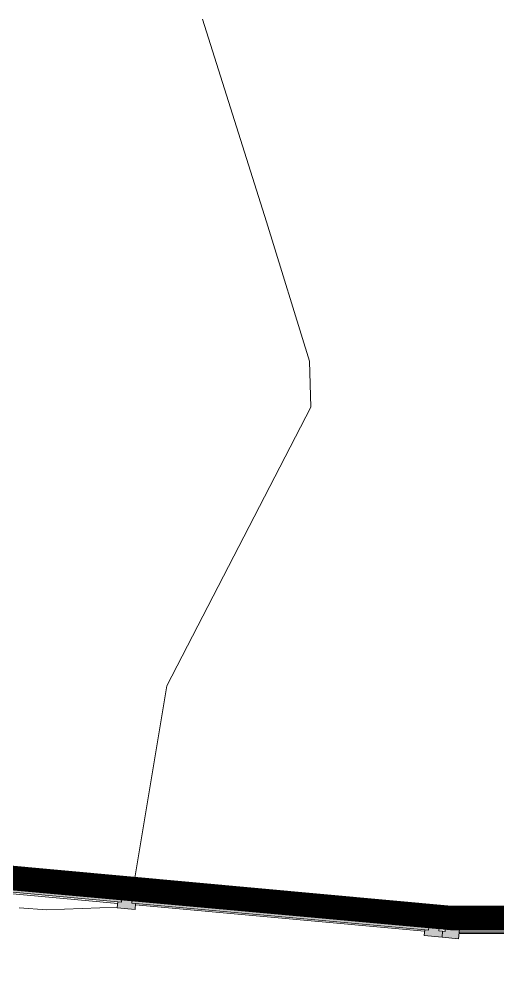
# Model space of a CAD drawing. Header units: metres. Extents: x -490 to 202, y -217 to 332.
# Drawn here: x 72.74 to 75.96, y -11.79 to -5.37 of the extents above; entities that cross this region are included whole.
import ezdxf

# ---------------------------------------------------------------- set-up
doc = ezdxf.new("R2010")
doc.units = ezdxf.units.M
for name, color, linetype, lineweight in [('A-DETL-GENF', 7, 'Continuous', 9), ('A-DETL-THIN', 7, 'Continuous', 9), ('A-FLOR-HRAL', 7, 'Continuous', 9)]:
    doc.layers.add(name, color=color, linetype=linetype, lineweight=lineweight)
doc.layers.add('C-TOPO-MAJR', color=66, linetype='Continuous', lineweight=18, true_color=0x647b04)
doc.layers.add('CUANT MURO PERIMETRAL H3.00', color=5, linetype='Continuous')

# ---------------------------------------------------------------- blocks, each defined once
blk = doc.blocks.new('Barandilla - Poteau d_angle extérieur - 12x12x4 cm-1842502-PLANTA DE MURO PERIMETRAL')
at = {"layer": 'A-FLOR-HRAL', "true_color": 0xc8cac5}
blk.add_hatch(color=9, dxfattribs=at).paths.add_polyline_path([(0.06, -0.06), (0.06, -0.06), (-0.0053, -0.06), (0.0032, 0.035), (0.02, 0.035), (0.02, 0.0518), (0.06, 0.0482), (0.06, -0.0054)])
at = {"layer": 'A-FLOR-HRAL'}
for p, q in [((0.02, 0.035), (-0.0002, 0.035)), ((0.02, 0.0518), (0.02, 0.035)), ((0.06, 0.0518), (0.06, -0.06)), ((-0.0056, -0.06), (0.06, -0.06))]:
    blk.add_line(p, q, dxfattribs=at)
blk = doc.blocks.new('Barandilla - Plaques lisses - 200x25x4 cm-1835255-PLANTA DE MURO PERIMETRAL')
at = {"layer": 'A-FLOR-HRAL', "true_color": 0xc8cac5}
for points in [[(0.02, -1), (0, -0.9982), (0, 1), (0.02, 0.9964), (0.02, -0.9823)], [(0.03, -0.975), (0.02, -0.9714), (0.03, -0.9723)]]:
    blk.add_hatch(color=9, dxfattribs=at).paths.add_polyline_path(points)
at = {"layer": 'A-FLOR-HRAL'}
for p, q in [((0.02, 0.975), (0.02, -0.975)), ((0.02, 0.975), (0.02, -0.975)), ((0.03, -0.975), (0.03, 0.975))]:
    blk.add_line(p, q, dxfattribs=at)
blk = doc.blocks.new('Barandilla - Poteau du milieu - 12x12x4 cm-1835684-PLANTA DE MURO PERIMETRAL')
at = {"layer": 'A-FLOR-HRAL', "true_color": 0xc8cac5}
blk.add_hatch(color=9, dxfattribs=at).paths.add_polyline_path([(0.06, -0.06), (0.02, -0.06), (0.02, -0.035), (0, -0.035), (0, 0.035), (0.02, 0.035), (0.02, 0.06), (0.06, 0.06)])
at = {"layer": 'A-FLOR-HRAL'}
for p, q in [((0.02, 0.035), (0, 0.035)), ((0.06, 0.06), (0.02, 0.06)), ((0.02, 0.06), (0.02, 0.035)), ((0.06, 0.06), (0.06, -0.06)), ((0, -0.035), (0.02, -0.035)), ((0.02, -0.035), (0.02, -0.06)), ((0.02, -0.06), (0.06, -0.06))]:
    blk.add_line(p, q, dxfattribs=at)
blk = doc.blocks.new('Barandilla - Poteau du milieu - 12x12x4 cm-V76-PLANTA DE MURO PERIMETRAL')
at = {"layer": 'A-FLOR-HRAL', "true_color": 0xc8cac5}
blk.add_hatch(color=9, dxfattribs=at).paths.add_polyline_path([(0.06, -0.06), (0.02, -0.06), (0.02, -0.035), (0, -0.035), (0, 0.035), (0.02, 0.035), (0.02, 0.06), (0.06, 0.06)])
at = {"layer": 'A-FLOR-HRAL'}
for p, q in [((0.02, 0.035), (-0.0007, 0.035)), ((0.06, 0.06), (0.02, 0.06)), ((0.02, 0.06), (0.02, 0.035)), ((0.06, 0.06), (0.06, -0.06)), ((-0.0003, -0.035), (0.02, -0.035)), ((0.02, -0.035), (0.02, -0.06)), ((0.02, -0.06), (0.06, -0.06))]:
    blk.add_line(p, q, dxfattribs=at)
blk = doc.blocks.new('Barandilla - Plaques lisses - 200x25x4 cm-V77-PLANTA DE MURO PERIMETRAL')
at = {"layer": 'A-FLOR-HRAL', "true_color": 0xc8cac5}
for points in [[(0.02, -1), (0, -1), (0, 0.9748), (0.02, 0.9698), (0.02, -0.975)], [(0.03, -0.975), (0.02, -0.9749), (0.03, -0.9749)]]:
    blk.add_hatch(color=9, dxfattribs=at).paths.add_polyline_path(points)
at = {"layer": 'A-FLOR-HRAL'}
for p, q in [((0.02, 0.9765), (0.02, -0.975)), ((0.02, 0.975), (0.03, 0.975)), ((0.02, 0.975), (0.02, -0.975)), ((0.03, -0.975), (0.03, 0.975))]:
    blk.add_line(p, q, dxfattribs=at)
blk = doc.blocks.new('Barandilla - Barandilla-1835155-PLANTA DE MURO PERIMETRAL')
at = {"extrusion": (0, 0, -1), "zscale": -1}
for name, p, rotation in [('Barandilla - Plaques lisses - 200x25x4 cm-1835255-PLANTA DE MURO PERIMETRAL', (-72.4369, -11.1924), 275.181160829291), ('Barandilla - Poteau du milieu - 12x12x4 cm-1835684-PLANTA DE MURO PERIMETRAL', (-73.4676, -11.2858), 275.181160829291), ('Barandilla - Plaques lisses - 200x25x4 cm-1835255-PLANTA DE MURO PERIMETRAL', (-74.4984, -11.3793), 275.181160829291), ('Barandilla - Poteau du milieu - 12x12x4 cm-V76-PLANTA DE MURO PERIMETRAL', (-75.5292, -11.4728), 275.181160829291), ('Barandilla - Poteau d_angle extérieur - 12x12x4 cm-1842502-PLANTA DE MURO PERIMETRAL', (-75.6405, -11.4829), 275.181160829291), ('Barandilla - Plaques lisses - 200x25x4 cm-V77-PLANTA DE MURO PERIMETRAL', (-76.6755, -11.4848), 270.1094747386188)]:
    blk.add_blockref(name, p, dxfattribs=dict(at, rotation=rotation))

msp = doc.modelspace()

# ---------------------------------------------------------------- hatches: boundary and pattern name
at = {"layer": 'A-DETL-GENF', "true_color": 0x0000ff}
h = msp.add_hatch(color=5, dxfattribs=at)
h.paths.add_polyline_path([(122.0441, -38.5433), (122.1802, -38.4804), (112.605, -17.7343), (106.8285, -17.7829), (92.6645, -18.2049), (82.7565, -18.7139), (59.1185, -19.2559), (44.2765, -18.7189), (29.2255, -15.7059), (10.5985, -10.1669), (-9.5635, -4.5659), (-25.7215, -1.0209), (-43.8935, 0.6381), (-53.8745, 1.6631), (-58.0905, 1.9031), (-62.2085, 1.9821), (-66.7465, 2.6931), (-75.4085, 2.1201), (-77.8155, 1.6941), (-79.4225, 1.7498), (-83.0642, 0.0688), (-83.3272, -0.0915), (-83.3989, -0.1392), (-83.5559, -0.2585), (-83.7051, -0.3875), (-83.9157, -0.603), (-83.9778, -0.672), (-84.1003, -0.8265), (-84.2129, -0.9883), (-84.3151, -1.1569), (-84.4066, -1.3316), (-84.487, -1.5116), (-84.556, -1.6963), (-84.6132, -1.885), (-84.6586, -2.0769), (-84.6919, -2.2712), (-84.7129, -2.4672), (-84.719, -2.8074), (-84.7181, -2.8613), (-84.7021, -3.0579), (-84.6739, -3.253), (-84.6336, -3.446), (-84.5813, -3.6361), (-84.5171, -3.8225), (-84.4415, -4.0046), (-81.9499, -9.5072), (-81.8132, -9.4453), (-84.3796, -3.762), (-84.4425, -3.5768), (-84.4932, -3.3879), (-84.5315, -3.1961), (-84.5572, -3.0022), (-84.5702, -2.807), (-84.5705, -2.6114), (-84.558, -2.4162), (-84.5328, -2.2222), (-84.495, -2.0303), (-84.4448, -1.8413), (-84.3824, -1.6559), (-84.3081, -1.475), (-84.2221, -1.2993), (-84.1248, -1.1296), (-84.0167, -0.9666), (-83.8982, -0.811), (-83.7099, -0.603), (-83.6321, -0.5245), (-83.4856, -0.3949), (-83.3272, -0.2725), (-83.1689, -0.1656), (-83, -0.067), (-82.825, 0.0205), (-79.3922, 1.5987), (-77.8049, 1.5437), (-75.3904, 1.971), (-66.7532, 2.5424), (-62.2216, 1.8324), (-58.0962, 1.7532), (-53.7578, 1.5004), (-43.0053, 0.4064), (-25.7445, -1.1694), (-9.5997, -4.7115), (10.7573, -10.3706), (29.1893, -15.8516), (44.259, -18.8683), (59.1436, -19.4053), (82.7621, -18.8638), (92.6706, -18.3547), (106.8314, -17.9328), (112.5094, -17.8851), (121.9814, -38.4076)])
h.paths.add_polyline_path([(109.7483, -11.548), (109.6789, -11.3979), (75.6474, -11.3329), (42.5688, -8.3334), (6.8663, 0.1664), (6.7271, 0.3991), (6.5989, 0.6381), (6.4819, 0.8828), (6.3764, 1.1326), (6.2146, 1.6014), (6.2006, 1.6455), (6.1307, 1.9076), (6.073, 2.1726), (6.0277, 2.4399), (5.9948, 2.7091), (5.9745, 2.9796), (5.9666, 3.2507), (5.9714, 3.5218), (5.9902, 3.8058), (6.0186, 4.062), (6.0609, 4.3299), (6.1156, 4.5955), (6.1825, 4.8583), (6.2615, 5.1177), (6.3525, 5.3732), (6.4552, 5.6242), (6.6426, 6.0102), (6.695, 6.1105), (6.8315, 6.3449), (6.9787, 6.5726), (7.1363, 6.7933), (7.304, 7.0064), (7.4814, 7.2116), (9.8263, 9.7995), (9.7151, 9.9002), (7.1931, 7.1076), (7.0253, 6.8952), (6.8673, 6.6755), (6.7194, 6.4488), (6.4727, 6.0102), (6.4549, 5.9766), (6.3389, 5.732), (6.234, 5.4825), (6.1405, 5.2285), (6.0586, 4.9705), (5.9884, 4.7091), (5.93, 4.4448), (5.8836, 4.1781), (5.8408, 3.8058), (5.8271, 3.6398), (5.8172, 3.3693), (5.8194, 3.0986), (5.8339, 2.8284), (5.8605, 2.559), (5.8992, 2.2911), (5.95, 2.0252), (6.0587, 1.6014), (6.0873, 1.5017), (6.1735, 1.2451), (6.2711, 0.9927), (6.3801, 0.7449), (6.5001, 0.5023), (6.631, 0.2653), (6.7724, 0.0345), (42.5445, -8.4819), (75.6405, -11.4829), (107.5298, -11.5438)])
h.paths.add_polyline_path([(-97.2437, -11.2477), (-97.107, -11.1858), (-99.189, -6.6028), (-99.456, -6.0988), (-99.5361, -5.9551), (-99.7256, -5.6404), (-99.9256, -5.3321), (-100.15, -5.0118), (-100.3559, -4.7365), (-100.5857, -4.4498), (-100.825, -4.1709), (-101.0735, -3.9002), (-101.3308, -3.638), (-101.5968, -3.3844), (-101.8711, -3.1399), (-102.2785, -2.8074), (-102.4434, -2.6791), (-102.7407, -2.4633), (-114.8844, -8.6918), (-118.5509, -2.1313), (-120.7967, 0.5215), (-120.9702, 0.4944), (-118.6747, -2.2172), (-114.9447, -8.8913), (-102.7531, -2.6382), (-102.4661, -2.8501), (-102.1441, -3.1068), (-101.9136, -3.3016), (-101.6488, -3.5408), (-101.392, -3.7885), (-101.1435, -4.0445), (-100.9036, -4.3086), (-100.6725, -4.5804), (-100.3374, -5.0118), (-100.2376, -5.146), (-100.0344, -5.4393), (-99.8409, -5.739), (-99.6574, -6.045), (-99.456, -6.4114), (-99.321, -6.6742), (-99.1685, -6.9968), (-97.2717, -11.1858)])
h.paths.add_polyline_path([(-18.2536, 6.2347), (-17.8495, 6.3329), (-17.4486, 6.4434), (-17.0513, 6.5661), (-16.6579, 6.7009), (-16.124, 6.9074), (-15.8844, 7.0062), (-15.505, 7.1765), (-15.1309, 7.3583), (-14.7627, 7.5514), (-14.4004, 7.7557), (-14.0447, 7.971), (-13.4359, 8.3767), (-13.3536, 8.4336), (-13.0191, 8.6806), (-12.6922, 8.9377), (-12.3733, 9.2046), (-12.0628, 9.4812), (-11.7608, 9.7672), (-11.4678, 10.0622), (-10.7478, 10.8474), (-1.9935, 20.5091), (-2.1046, 20.6098), (-11.5746, 10.1676), (-11.8631, 9.877), (-12.1603, 9.5953), (-12.466, 9.3228), (-12.7798, 9.0598), (-13.1015, 8.8064), (-13.4359, 8.5593), (-13.9444, 8.2146), (-14.1107, 8.1066), (-14.4607, 7.8942), (-14.8171, 7.6925), (-15.1795, 7.5018), (-15.5475, 7.3222), (-16.124, 7.0696), (-16.299, 6.997), (-16.6818, 6.8517), (-17.0689, 6.7181), (-17.4599, 6.5964), (-17.8544, 6.4867), (-18.252, 6.3889), (-28.9961, 9.0759), (-47.4597, 11.3403), (-58.0842, 11.1414), (-58.0273, 11.0455), (-57.8989, 11.0221), (-57.6909, 11.005), (-57.5814, 11.0027), (-47.4675, 11.1901), (-29.0235, 8.9281), (-18.8121, 6.3744)])

# ---------------------------------------------------------------- linework, layer by layer
at = {"layer": 'A-DETL-THIN', "color": 5, "lineweight": 50, "true_color": 0x0000ff}
for p, q in [((75.6474, -11.3329), (42.5688, -8.3334)), ((42.5445, -8.4819), (75.6405, -11.4829)), ((109.6789, -11.3979), (75.6474, -11.3329)), ((75.6405, -11.4829), (109.7483, -11.548))]:
    msp.add_line(p, q, dxfattribs=at)
at = {"layer": 'C-TOPO-MAJR', "color": 9, "true_color": 0xcbd3ab}
for p, q in [((74.4041, -6.7344), (73.9754, -5.3729)), ((74.6942, -7.6694), (74.4041, -6.7344)), ((74.7013, -7.9797), (74.6942, -7.6694)), ((72.743, -11.3412), (72.9295, -11.3528)), ((72.9295, -11.3528), (73.4049, -11.337))]:
    msp.add_line(p, q, dxfattribs=at)
at = {"layer": 'C-TOPO-MAJR', "color": 9, "true_color": 0xcbd3ab, "flags": 128}
msp.add_lwpolyline([(73.5197, -11.1399), (73.736, -9.8503), (74.7013, -7.9797)], dxfattribs=at)
at = {"layer": 'CUANT MURO PERIMETRAL H3.00', "const_width": 0.15}
msp.add_lwpolyline([(42.5566, -8.4076), (75.644, -11.4079), (109.7136, -11.473)], dxfattribs=at)

# ---------------------------------------------------------------- block references
at = {"layer": 'A-FLOR-HRAL'}
msp.add_blockref('Barandilla - Barandilla-1835155-PLANTA DE MURO PERIMETRAL', (0, 0), dxfattribs=at)

doc.saveas('drawing.dxf')
